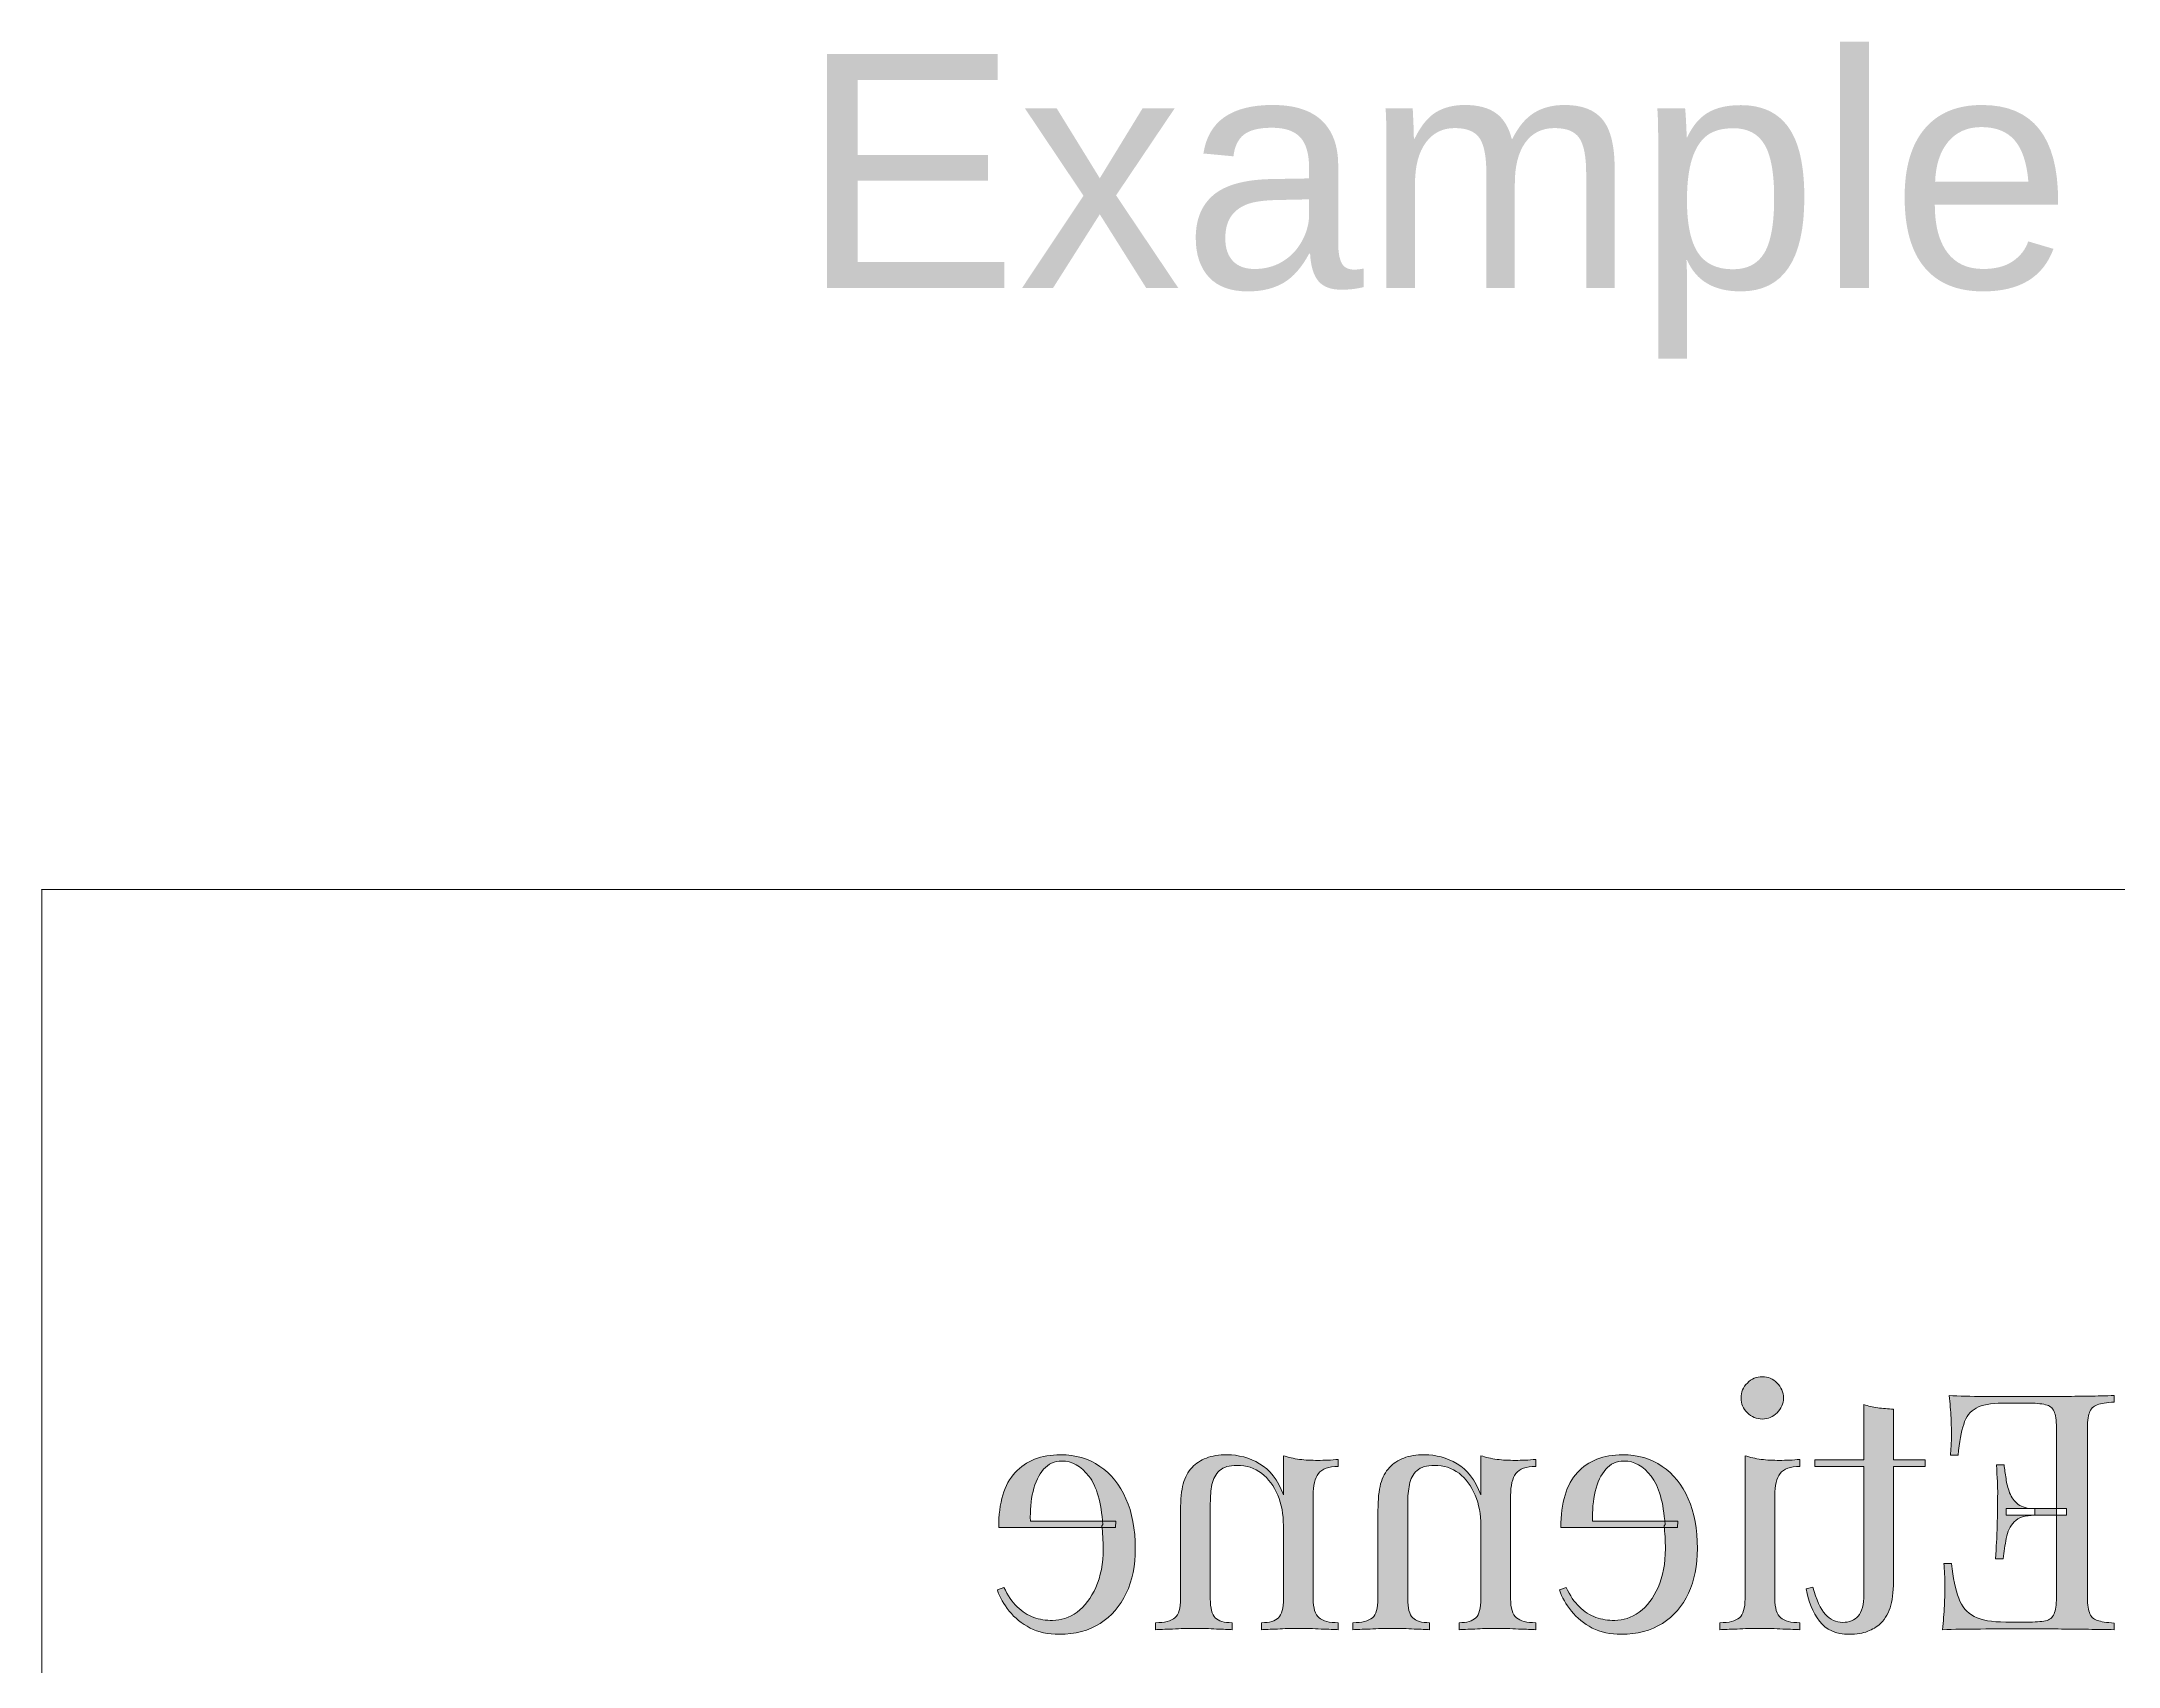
# Model space of a CAD drawing. Header units: millimetres. Extents: x 20 to 387, y 19 to 291.
# Drawn here: x 143.9 to 210.4, y 238.7 to 290.7 of the extents above; entities that cross this region are included whole.
import ezdxf

# ---------------------------------------------------------------- set-up
doc = ezdxf.new("R2010")
doc.units = ezdxf.units.MM
doc.header["$MEASUREMENT"] = 0
doc.layers.add('svg1789', color=7, linetype='Continuous', lineweight=0)

# ---------------------------------------------------------------- blocks, each defined once
blk = doc.blocks.new('Block_2')
at = {"layer": 'svg1789', "true_color": 0x000000, "transparency": 33554687}
h = blk.add_hatch(color=18, dxfattribs=at)
h.dxf.hatch_style = 2
edge = h.paths.add_edge_path()
edge.add_spline(control_points=[(198.448, 245.403), (198.448, 245.403), (198.448, 240.82), (198.448, 240.82), (198.448, 240.524), (198.388, 240.323), (198.268, 240.217), (198.141, 240.111), (197.933, 240.058), (197.644, 240.058), (197.644, 240.058), (197.644, 239.836), (197.644, 239.836), (197.764, 239.843), (197.947, 239.85), (198.194, 239.857), (198.434, 239.871), (198.678, 239.878), (198.925, 239.878), (199.164, 239.878), (199.408, 239.871), (199.655, 239.857), (199.902, 239.85), (200.085, 239.843), (200.205, 239.836), (200.205, 239.836), (200.205, 240.058), (200.205, 240.058), (199.916, 240.058), (199.711, 240.111), (199.591, 240.217), (199.464, 240.323), (199.401, 240.524), (199.401, 240.82), (199.401, 240.82), (199.401, 244.133), (199.401, 244.133), (199.401, 244.45), (199.457, 244.683), (199.57, 244.831), (199.683, 244.987), (199.895, 245.064), (200.205, 245.064), (200.205, 245.064), (200.205, 245.286), (200.205, 245.286), (199.979, 245.265), (199.761, 245.255), (199.549, 245.255), (199.344, 245.255), (199.15, 245.265), (198.967, 245.286), (198.776, 245.315), (198.604, 245.353), (198.448, 245.403), (198.448, 245.403), (198.448, 245.403), (198.448, 245.403)], knot_values=[0, 0, 0, 0, 1, 1, 1, 2, 2, 2, 3, 3, 3, 4, 4, 4, 5, 5, 5, 6, 6, 6, 7, 7, 7, 8, 8, 8, 9, 9, 9, 10, 10, 10, 11, 11, 11, 12, 12, 12, 13, 13, 13, 14, 14, 14, 15, 15, 15, 16, 16, 16, 17, 17, 17, 18, 18, 18, 19, 19, 19, 19], degree=3, periodic=0)
edge = h.paths.add_edge_path()
edge.add_spline(control_points=[(198.999, 247.932), (198.815, 247.932), (198.656, 247.865), (198.522, 247.731), (198.388, 247.597), (198.321, 247.438), (198.321, 247.255), (198.321, 247.071), (198.388, 246.913), (198.522, 246.779), (198.656, 246.645), (198.815, 246.578), (198.999, 246.578), (199.182, 246.578), (199.341, 246.645), (199.475, 246.779), (199.609, 246.913), (199.676, 247.071), (199.676, 247.255), (199.676, 247.438), (199.609, 247.597), (199.475, 247.731), (199.341, 247.865), (199.182, 247.932), (198.999, 247.932)], knot_values=[0, 0, 0, 0, 1, 1, 1, 2, 2, 2, 3, 3, 3, 4, 4, 4, 5, 5, 5, 6, 6, 6, 7, 7, 7, 8, 8, 8, 8], degree=3, periodic=0)
h = blk.add_hatch(color=18, dxfattribs=at)
h.dxf.hatch_style = 2
edge = h.paths.add_edge_path()
edge.add_spline(control_points=[(206.492, 245.107), (206.52, 244.704), (206.534, 244.397), (206.534, 244.186), (206.527, 243.974), (206.523, 243.78), (206.523, 243.604), (206.523, 243.427), (206.52, 243.233), (206.513, 243.022), (206.506, 242.81), (206.488, 242.503), (206.46, 242.101), (206.46, 242.101), (206.703, 242.101), (206.703, 242.101), (206.732, 242.327), (206.767, 242.545), (206.809, 242.757), (206.844, 242.976), (206.929, 243.152), (207.063, 243.286), (207.19, 243.427), (207.409, 243.498), (207.719, 243.498), (207.719, 243.498), (207.719, 243.71), (207.719, 243.71), (207.486, 243.71), (207.31, 243.755), (207.19, 243.847), (207.063, 243.946), (206.971, 244.069), (206.915, 244.218), (206.859, 244.366), (206.82, 244.517), (206.799, 244.673), (206.777, 244.835), (206.756, 244.98), (206.735, 245.107), (206.735, 245.107), (206.492, 245.107), (206.492, 245.107)], knot_values=[0, 0, 0, 0, 1, 1, 1, 2, 2, 2, 3, 3, 3, 4, 4, 4, 5, 5, 5, 6, 6, 6, 7, 7, 7, 8, 8, 8, 9, 9, 9, 10, 10, 10, 11, 11, 11, 12, 12, 12, 13, 13, 13, 14, 14, 14, 14], degree=3, periodic=0)
edge = h.paths.add_edge_path()
edge.add_spline(control_points=[(206.799, 243.71), (206.799, 243.71), (206.799, 243.674), (206.799, 243.604), (206.799, 243.533), (206.799, 243.498), (206.799, 243.498), (206.799, 243.498), (208.735, 243.498), (208.735, 243.498), (208.735, 243.498), (208.735, 243.533), (208.735, 243.604), (208.735, 243.674), (208.735, 243.71), (208.735, 243.71), (208.735, 243.71), (206.799, 243.71), (206.799, 243.71)], knot_values=[0, 0, 0, 0, 1, 1, 1, 2, 2, 2, 3, 3, 3, 4, 4, 4, 5, 5, 5, 6, 6, 6, 6], degree=3, periodic=0)
edge = h.paths.add_edge_path()
edge.add_spline(control_points=[(204.978, 247.329), (205.006, 247.082), (205.028, 246.842), (205.042, 246.609), (205.049, 246.377), (205.052, 246.2), (205.052, 246.08), (205.052, 245.953), (205.049, 245.83), (205.042, 245.71), (205.035, 245.597), (205.028, 245.502), (205.021, 245.424), (205.021, 245.424), (205.264, 245.424), (205.264, 245.424), (205.306, 245.84), (205.366, 246.168), (205.444, 246.408), (205.521, 246.655), (205.656, 246.828), (205.846, 246.927), (206.029, 247.033), (206.308, 247.086), (206.682, 247.086), (206.682, 247.086), (207.561, 247.086), (207.561, 247.086), (207.8, 247.086), (207.984, 247.064), (208.111, 247.022), (208.231, 246.987), (208.312, 246.906), (208.354, 246.779), (208.397, 246.659), (208.418, 246.468), (208.418, 246.207), (208.418, 246.207), (208.418, 240.958), (208.418, 240.958), (208.418, 240.704), (208.397, 240.513), (208.354, 240.386), (208.312, 240.259), (208.231, 240.175), (208.111, 240.132), (207.984, 240.097), (207.8, 240.079), (207.561, 240.079), (207.561, 240.079), (206.788, 240.079), (206.788, 240.079), (206.343, 240.079), (206.008, 240.139), (205.783, 240.259), (205.55, 240.379), (205.384, 240.573), (205.285, 240.841), (205.179, 241.117), (205.102, 241.487), (205.052, 241.953), (205.052, 241.953), (204.809, 241.953), (204.809, 241.953), (204.83, 241.762), (204.841, 241.508), (204.841, 241.191), (204.841, 241.057), (204.837, 240.863), (204.83, 240.609), (204.816, 240.362), (204.795, 240.104), (204.767, 239.836), (205.126, 239.85), (205.532, 239.857), (205.984, 239.857), (206.435, 239.864), (206.837, 239.868), (207.19, 239.868), (207.345, 239.868), (207.546, 239.868), (207.793, 239.868), (208.033, 239.868), (208.294, 239.864), (208.577, 239.857), (208.859, 239.857), (209.145, 239.854), (209.434, 239.847), (209.723, 239.847), (209.998, 239.843), (210.259, 239.836), (210.259, 239.836), (210.259, 240.048), (210.259, 240.048), (210.019, 240.062), (209.839, 240.09), (209.72, 240.132), (209.593, 240.175), (209.508, 240.259), (209.466, 240.386), (209.423, 240.513), (209.402, 240.704), (209.402, 240.958), (209.402, 240.958), (209.402, 246.207), (209.402, 246.207), (209.402, 246.468), (209.423, 246.659), (209.466, 246.779), (209.508, 246.906), (209.593, 246.99), (209.72, 247.033), (209.839, 247.082), (210.019, 247.11), (210.259, 247.117), (210.259, 247.117), (210.259, 247.329), (210.259, 247.329), (209.998, 247.322), (209.723, 247.315), (209.434, 247.308), (209.145, 247.308), (208.859, 247.304), (208.577, 247.297), (208.294, 247.297), (208.033, 247.297), (207.793, 247.297), (207.546, 247.297), (207.345, 247.297), (207.19, 247.297), (206.866, 247.297), (206.499, 247.297), (206.089, 247.297), (205.673, 247.304), (205.303, 247.315), (204.978, 247.329), (204.978, 247.329), (204.978, 247.329), (204.978, 247.329)], knot_values=[0, 0, 0, 0, 1, 1, 1, 2, 2, 2, 3, 3, 3, 4, 4, 4, 5, 5, 5, 6, 6, 6, 7, 7, 7, 8, 8, 8, 9, 9, 9, 10, 10, 10, 11, 11, 11, 12, 12, 12, 13, 13, 13, 14, 14, 14, 15, 15, 15, 16, 16, 16, 17, 17, 17, 18, 18, 18, 19, 19, 19, 20, 20, 20, 21, 21, 21, 22, 22, 22, 23, 23, 23, 24, 24, 24, 25, 25, 25, 26, 26, 26, 27, 27, 27, 28, 28, 28, 29, 29, 29, 30, 30, 30, 31, 31, 31, 32, 32, 32, 33, 33, 33, 34, 34, 34, 35, 35, 35, 36, 36, 36, 37, 37, 37, 38, 38, 38, 39, 39, 39, 40, 40, 40, 41, 41, 41, 42, 42, 42, 43, 43, 43, 44, 44, 44, 45, 45, 45, 46, 46, 46, 46], degree=3, periodic=0)
h = blk.add_hatch(color=18, dxfattribs=at)
h.dxf.hatch_style = 2
edge = h.paths.add_edge_path()
edge.add_spline(control_points=[(202.248, 247.043), (202.248, 247.043), (202.248, 245.276), (202.248, 245.276), (202.248, 245.276), (200.681, 245.276), (200.681, 245.276), (200.681, 245.276), (200.681, 245.064), (200.681, 245.064), (200.681, 245.064), (202.248, 245.064), (202.248, 245.064), (202.248, 245.064), (202.248, 240.968), (202.248, 240.968), (202.248, 240.637), (202.188, 240.404), (202.068, 240.27), (201.948, 240.136), (201.782, 240.069), (201.57, 240.069), (201.359, 240.069), (201.175, 240.154), (201.02, 240.323), (200.865, 240.499), (200.731, 240.792), (200.618, 241.201), (200.618, 241.201), (200.406, 241.148), (200.406, 241.148), (200.477, 240.739), (200.618, 240.393), (200.83, 240.111), (201.034, 239.829), (201.352, 239.688), (201.782, 239.688), (202.022, 239.688), (202.22, 239.72), (202.375, 239.783), (202.53, 239.84), (202.668, 239.924), (202.787, 240.037), (202.943, 240.199), (203.052, 240.393), (203.116, 240.619), (203.172, 240.845), (203.2, 241.145), (203.2, 241.519), (203.2, 241.519), (203.2, 245.064), (203.2, 245.064), (203.2, 245.064), (204.216, 245.064), (204.216, 245.064), (204.216, 245.064), (204.216, 245.276), (204.216, 245.276), (204.216, 245.276), (203.2, 245.276), (203.2, 245.276), (203.2, 245.276), (203.2, 246.895), (203.2, 246.895), (203.024, 246.902), (202.855, 246.916), (202.692, 246.937), (202.53, 246.959), (202.382, 246.994), (202.248, 247.043), (202.248, 247.043), (202.248, 247.043), (202.248, 247.043)], knot_values=[0, 0, 0, 0, 1, 1, 1, 2, 2, 2, 3, 3, 3, 4, 4, 4, 5, 5, 5, 6, 6, 6, 7, 7, 7, 8, 8, 8, 9, 9, 9, 10, 10, 10, 11, 11, 11, 12, 12, 12, 13, 13, 13, 14, 14, 14, 15, 15, 15, 16, 16, 16, 17, 17, 17, 18, 18, 18, 19, 19, 19, 20, 20, 20, 21, 21, 21, 22, 22, 22, 23, 23, 23, 24, 24, 24, 24], degree=3, periodic=0)
h = blk.add_hatch(color=18, dxfattribs=at)
h.dxf.hatch_style = 2
edge = h.paths.add_edge_path()
edge.add_spline(control_points=[(176.541, 245.435), (175.92, 245.435), (175.437, 245.244), (175.091, 244.863), (174.738, 244.489), (174.562, 243.904), (174.562, 243.106), (174.562, 243.106), (178.298, 243.106), (178.298, 243.106), (178.298, 243.106), (178.308, 243.307), (178.308, 243.307), (178.308, 243.307), (175.578, 243.307), (175.578, 243.307), (175.564, 243.653), (175.592, 243.971), (175.662, 244.26), (175.733, 244.556), (175.846, 244.793), (176.001, 244.969), (176.149, 245.145), (176.343, 245.234), (176.583, 245.234), (176.908, 245.234), (177.197, 245.071), (177.451, 244.747), (177.698, 244.422), (177.846, 243.907), (177.895, 243.202), (177.895, 243.202), (177.864, 243.159), (177.864, 243.159), (177.878, 243.053), (177.888, 242.937), (177.895, 242.81), (177.903, 242.683), (177.906, 242.556), (177.906, 242.429), (177.906, 241.949), (177.828, 241.536), (177.673, 241.191), (177.518, 240.845), (177.317, 240.58), (177.07, 240.397), (176.816, 240.221), (176.555, 240.132), (176.287, 240.132), (176.075, 240.132), (175.874, 240.164), (175.684, 240.228), (175.493, 240.298), (175.317, 240.411), (175.154, 240.566), (174.992, 240.721), (174.851, 240.93), (174.731, 241.191), (174.731, 241.191), (174.519, 241.106), (174.519, 241.106), (174.597, 240.873), (174.724, 240.647), (174.9, 240.429), (175.077, 240.21), (175.299, 240.03), (175.567, 239.889), (175.835, 239.755), (176.146, 239.688), (176.498, 239.688), (177.006, 239.688), (177.444, 239.804), (177.811, 240.037), (178.171, 240.27), (178.449, 240.591), (178.647, 241), (178.837, 241.416), (178.933, 241.893), (178.933, 242.429), (178.933, 243.05), (178.834, 243.583), (178.636, 244.027), (178.439, 244.479), (178.16, 244.824), (177.8, 245.064), (177.44, 245.311), (177.021, 245.435), (176.541, 245.435), (176.541, 245.435), (176.541, 245.435), (176.541, 245.435)], knot_values=[0, 0, 0, 0, 1, 1, 1, 2, 2, 2, 3, 3, 3, 4, 4, 4, 5, 5, 5, 6, 6, 6, 7, 7, 7, 8, 8, 8, 9, 9, 9, 10, 10, 10, 11, 11, 11, 12, 12, 12, 13, 13, 13, 14, 14, 14, 15, 15, 15, 16, 16, 16, 17, 17, 17, 18, 18, 18, 19, 19, 19, 20, 20, 20, 21, 21, 21, 22, 22, 22, 23, 23, 23, 24, 24, 24, 25, 25, 25, 26, 26, 26, 27, 27, 27, 28, 28, 28, 29, 29, 29, 30, 30, 30, 30], degree=3, periodic=0)
h = blk.add_hatch(color=18, dxfattribs=at)
h.dxf.hatch_style = 2
edge = h.paths.add_edge_path()
edge.add_spline(control_points=[(181.875, 245.435), (181.607, 245.435), (181.384, 245.399), (181.208, 245.329), (181.025, 245.258), (180.873, 245.159), (180.753, 245.032), (180.619, 244.891), (180.524, 244.715), (180.467, 244.503), (180.411, 244.292), (180.383, 244.006), (180.383, 243.646), (180.383, 243.646), (180.383, 240.82), (180.383, 240.82), (180.383, 240.524), (180.323, 240.323), (180.203, 240.217), (180.076, 240.111), (179.867, 240.058), (179.578, 240.058), (179.578, 240.058), (179.578, 239.836), (179.578, 239.836), (179.698, 239.843), (179.882, 239.85), (180.129, 239.857), (180.375, 239.871), (180.615, 239.878), (180.848, 239.878), (181.081, 239.878), (181.31, 239.871), (181.536, 239.857), (181.755, 239.85), (181.921, 239.843), (182.034, 239.836), (182.034, 239.836), (182.034, 240.058), (182.034, 240.058), (181.78, 240.058), (181.6, 240.111), (181.494, 240.217), (181.388, 240.323), (181.335, 240.524), (181.335, 240.82), (181.335, 240.82), (181.335, 243.879), (181.335, 243.879), (181.335, 244.098), (181.353, 244.299), (181.388, 244.482), (181.423, 244.666), (181.504, 244.814), (181.631, 244.927), (181.751, 245.04), (181.938, 245.096), (182.192, 245.096), (182.489, 245.096), (182.75, 245.011), (182.975, 244.842), (183.194, 244.673), (183.367, 244.44), (183.494, 244.143), (183.614, 243.854), (183.674, 243.53), (183.674, 243.17), (183.674, 243.17), (183.674, 240.82), (183.674, 240.82), (183.674, 240.524), (183.621, 240.323), (183.515, 240.217), (183.409, 240.111), (183.229, 240.058), (182.975, 240.058), (182.975, 240.058), (182.975, 239.836), (182.975, 239.836), (183.088, 239.843), (183.258, 239.85), (183.483, 239.857), (183.702, 239.871), (183.928, 239.878), (184.161, 239.878), (184.394, 239.878), (184.634, 239.871), (184.88, 239.857), (185.127, 239.85), (185.311, 239.843), (185.431, 239.836), (185.431, 239.836), (185.431, 240.058), (185.431, 240.058), (185.142, 240.058), (184.937, 240.111), (184.817, 240.217), (184.69, 240.323), (184.626, 240.524), (184.626, 240.82), (184.626, 240.82), (184.626, 244.133), (184.626, 244.133), (184.626, 244.45), (184.683, 244.683), (184.796, 244.831), (184.909, 244.987), (185.12, 245.064), (185.431, 245.064), (185.431, 245.064), (185.431, 245.286), (185.431, 245.286), (185.205, 245.265), (184.986, 245.255), (184.775, 245.255), (184.57, 245.255), (184.376, 245.265), (184.193, 245.286), (184.002, 245.315), (183.829, 245.353), (183.674, 245.403), (183.674, 245.403), (183.674, 244.154), (183.674, 244.154), (183.491, 244.634), (183.237, 244.965), (182.912, 245.149), (182.58, 245.339), (182.235, 245.435), (181.875, 245.435), (181.875, 245.435), (181.875, 245.435), (181.875, 245.435)], knot_values=[0, 0, 0, 0, 1, 1, 1, 2, 2, 2, 3, 3, 3, 4, 4, 4, 5, 5, 5, 6, 6, 6, 7, 7, 7, 8, 8, 8, 9, 9, 9, 10, 10, 10, 11, 11, 11, 12, 12, 12, 13, 13, 13, 14, 14, 14, 15, 15, 15, 16, 16, 16, 17, 17, 17, 18, 18, 18, 19, 19, 19, 20, 20, 20, 21, 21, 21, 22, 22, 22, 23, 23, 23, 24, 24, 24, 25, 25, 25, 26, 26, 26, 27, 27, 27, 28, 28, 28, 29, 29, 29, 30, 30, 30, 31, 31, 31, 32, 32, 32, 33, 33, 33, 34, 34, 34, 35, 35, 35, 36, 36, 36, 37, 37, 37, 38, 38, 38, 39, 39, 39, 40, 40, 40, 41, 41, 41, 42, 42, 42, 43, 43, 43, 44, 44, 44, 44], degree=3, periodic=0)
h = blk.add_hatch(color=18, dxfattribs=at)
h.dxf.hatch_style = 2
edge = h.paths.add_edge_path()
edge.add_spline(control_points=[(188.193, 245.435), (187.925, 245.435), (187.703, 245.399), (187.526, 245.329), (187.343, 245.258), (187.191, 245.159), (187.071, 245.032), (186.937, 244.891), (186.842, 244.715), (186.785, 244.503), (186.729, 244.292), (186.701, 244.006), (186.701, 243.646), (186.701, 243.646), (186.701, 240.82), (186.701, 240.82), (186.701, 240.524), (186.641, 240.323), (186.521, 240.217), (186.394, 240.111), (186.186, 240.058), (185.896, 240.058), (185.896, 240.058), (185.896, 239.836), (185.896, 239.836), (186.016, 239.843), (186.2, 239.85), (186.447, 239.857), (186.694, 239.871), (186.934, 239.878), (187.166, 239.878), (187.399, 239.878), (187.629, 239.871), (187.854, 239.857), (188.073, 239.85), (188.239, 239.843), (188.352, 239.836), (188.352, 239.836), (188.352, 240.058), (188.352, 240.058), (188.098, 240.058), (187.918, 240.111), (187.812, 240.217), (187.706, 240.323), (187.653, 240.524), (187.653, 240.82), (187.653, 240.82), (187.653, 243.879), (187.653, 243.879), (187.653, 244.098), (187.671, 244.299), (187.706, 244.482), (187.742, 244.666), (187.823, 244.814), (187.95, 244.927), (188.07, 245.04), (188.257, 245.096), (188.511, 245.096), (188.807, 245.096), (189.068, 245.011), (189.294, 244.842), (189.512, 244.673), (189.685, 244.44), (189.812, 244.143), (189.932, 243.854), (189.992, 243.53), (189.992, 243.17), (189.992, 243.17), (189.992, 240.82), (189.992, 240.82), (189.992, 240.524), (189.939, 240.323), (189.833, 240.217), (189.728, 240.111), (189.548, 240.058), (189.294, 240.058), (189.294, 240.058), (189.294, 239.836), (189.294, 239.836), (189.407, 239.843), (189.576, 239.85), (189.802, 239.857), (190.02, 239.871), (190.246, 239.878), (190.479, 239.878), (190.712, 239.878), (190.952, 239.871), (191.199, 239.857), (191.446, 239.85), (191.629, 239.843), (191.749, 239.836), (191.749, 239.836), (191.749, 240.058), (191.749, 240.058), (191.46, 240.058), (191.255, 240.111), (191.135, 240.217), (191.008, 240.323), (190.945, 240.524), (190.945, 240.82), (190.945, 240.82), (190.945, 244.133), (190.945, 244.133), (190.945, 244.45), (191.001, 244.683), (191.114, 244.831), (191.227, 244.987), (191.439, 245.064), (191.749, 245.064), (191.749, 245.064), (191.749, 245.286), (191.749, 245.286), (191.523, 245.265), (191.305, 245.255), (191.093, 245.255), (190.888, 245.255), (190.694, 245.265), (190.511, 245.286), (190.32, 245.315), (190.147, 245.353), (189.992, 245.403), (189.992, 245.403), (189.992, 244.154), (189.992, 244.154), (189.809, 244.634), (189.555, 244.965), (189.23, 245.149), (188.899, 245.339), (188.553, 245.435), (188.193, 245.435), (188.193, 245.435), (188.193, 245.435), (188.193, 245.435)], knot_values=[0, 0, 0, 0, 1, 1, 1, 2, 2, 2, 3, 3, 3, 4, 4, 4, 5, 5, 5, 6, 6, 6, 7, 7, 7, 8, 8, 8, 9, 9, 9, 10, 10, 10, 11, 11, 11, 12, 12, 12, 13, 13, 13, 14, 14, 14, 15, 15, 15, 16, 16, 16, 17, 17, 17, 18, 18, 18, 19, 19, 19, 20, 20, 20, 21, 21, 21, 22, 22, 22, 23, 23, 23, 24, 24, 24, 25, 25, 25, 26, 26, 26, 27, 27, 27, 28, 28, 28, 29, 29, 29, 30, 30, 30, 31, 31, 31, 32, 32, 32, 33, 33, 33, 34, 34, 34, 35, 35, 35, 36, 36, 36, 37, 37, 37, 38, 38, 38, 39, 39, 39, 40, 40, 40, 41, 41, 41, 42, 42, 42, 43, 43, 43, 44, 44, 44, 44], degree=3, periodic=0)
h = blk.add_hatch(color=18, dxfattribs=at)
h.dxf.hatch_style = 2
edge = h.paths.add_edge_path()
edge.add_spline(control_points=[(194.532, 245.435), (193.912, 245.435), (193.428, 245.244), (193.083, 244.863), (192.73, 244.489), (192.553, 243.904), (192.553, 243.106), (192.553, 243.106), (196.289, 243.106), (196.289, 243.106), (196.289, 243.106), (196.3, 243.307), (196.3, 243.307), (196.3, 243.307), (193.569, 243.307), (193.569, 243.307), (193.555, 243.653), (193.584, 243.971), (193.654, 244.26), (193.725, 244.556), (193.838, 244.793), (193.993, 244.969), (194.141, 245.145), (194.335, 245.234), (194.575, 245.234), (194.899, 245.234), (195.189, 245.071), (195.443, 244.747), (195.69, 244.422), (195.838, 243.907), (195.887, 243.202), (195.887, 243.202), (195.855, 243.159), (195.855, 243.159), (195.87, 243.053), (195.88, 242.937), (195.887, 242.81), (195.894, 242.683), (195.898, 242.556), (195.898, 242.429), (195.898, 241.949), (195.82, 241.536), (195.665, 241.191), (195.51, 240.845), (195.309, 240.58), (195.062, 240.397), (194.808, 240.221), (194.547, 240.132), (194.278, 240.132), (194.067, 240.132), (193.866, 240.164), (193.675, 240.228), (193.485, 240.298), (193.308, 240.411), (193.146, 240.566), (192.984, 240.721), (192.843, 240.93), (192.723, 241.191), (192.723, 241.191), (192.511, 241.106), (192.511, 241.106), (192.589, 240.873), (192.716, 240.647), (192.892, 240.429), (193.068, 240.21), (193.291, 240.03), (193.559, 239.889), (193.827, 239.755), (194.137, 239.688), (194.49, 239.688), (194.998, 239.688), (195.436, 239.804), (195.802, 240.037), (196.162, 240.27), (196.441, 240.591), (196.639, 241), (196.829, 241.416), (196.924, 241.893), (196.924, 242.429), (196.924, 243.05), (196.826, 243.583), (196.628, 244.027), (196.43, 244.479), (196.152, 244.824), (195.792, 245.064), (195.432, 245.311), (195.012, 245.435), (194.532, 245.435), (194.532, 245.435), (194.532, 245.435), (194.532, 245.435)], knot_values=[0, 0, 0, 0, 1, 1, 1, 2, 2, 2, 3, 3, 3, 4, 4, 4, 5, 5, 5, 6, 6, 6, 7, 7, 7, 8, 8, 8, 9, 9, 9, 10, 10, 10, 11, 11, 11, 12, 12, 12, 13, 13, 13, 14, 14, 14, 15, 15, 15, 16, 16, 16, 17, 17, 17, 18, 18, 18, 19, 19, 19, 20, 20, 20, 21, 21, 21, 22, 22, 22, 23, 23, 23, 24, 24, 24, 25, 25, 25, 26, 26, 26, 27, 27, 27, 28, 28, 28, 29, 29, 29, 30, 30, 30, 30], degree=3, periodic=0)
at = {"layer": 'svg1789'}
for points, knots in [([(198.999, 247.932), (198.815, 247.932), (198.656, 247.865), (198.522, 247.731), (198.388, 247.597), (198.321, 247.438), (198.321, 247.255), (198.321, 247.071), (198.388, 246.913), (198.522, 246.779), (198.656, 246.645), (198.815, 246.578), (198.999, 246.578), (199.182, 246.578), (199.341, 246.645), (199.475, 246.779), (199.609, 246.913), (199.676, 247.071), (199.676, 247.255), (199.676, 247.438), (199.609, 247.597), (199.475, 247.731), (199.341, 247.865), (199.182, 247.932), (198.999, 247.932)], [0, 0, 0, 0, 1, 1, 1, 2, 2, 2, 3, 3, 3, 4, 4, 4, 5, 5, 5, 6, 6, 6, 7, 7, 7, 8, 8, 8, 8]), ([(204.978, 247.329), (205.006, 247.082), (205.028, 246.842), (205.042, 246.609), (205.049, 246.377), (205.052, 246.2), (205.052, 246.08), (205.052, 245.953), (205.049, 245.83), (205.042, 245.71), (205.035, 245.597), (205.028, 245.502), (205.021, 245.424), (205.021, 245.424), (205.264, 245.424), (205.264, 245.424), (205.306, 245.84), (205.366, 246.168), (205.444, 246.408), (205.521, 246.655), (205.656, 246.828), (205.846, 246.927), (206.029, 247.033), (206.308, 247.086), (206.682, 247.086), (206.682, 247.086), (207.561, 247.086), (207.561, 247.086), (207.8, 247.086), (207.984, 247.064), (208.111, 247.022), (208.231, 246.987), (208.312, 246.906), (208.354, 246.779), (208.397, 246.659), (208.418, 246.468), (208.418, 246.207), (208.418, 246.207), (208.418, 240.958), (208.418, 240.958), (208.418, 240.704), (208.397, 240.513), (208.354, 240.386), (208.312, 240.259), (208.231, 240.175), (208.111, 240.132), (207.984, 240.097), (207.8, 240.079), (207.561, 240.079), (207.561, 240.079), (206.788, 240.079), (206.788, 240.079), (206.343, 240.079), (206.008, 240.139), (205.783, 240.259), (205.55, 240.379), (205.384, 240.573), (205.285, 240.841), (205.179, 241.117), (205.102, 241.487), (205.052, 241.953), (205.052, 241.953), (204.809, 241.953), (204.809, 241.953), (204.83, 241.762), (204.841, 241.508), (204.841, 241.191), (204.841, 241.057), (204.837, 240.863), (204.83, 240.609), (204.816, 240.362), (204.795, 240.104), (204.767, 239.836), (205.126, 239.85), (205.532, 239.857), (205.984, 239.857), (206.435, 239.864), (206.837, 239.868), (207.19, 239.868), (207.345, 239.868), (207.546, 239.868), (207.793, 239.868), (208.033, 239.868), (208.294, 239.864), (208.577, 239.857), (208.859, 239.857), (209.145, 239.854), (209.434, 239.847), (209.723, 239.847), (209.998, 239.843), (210.259, 239.836), (210.259, 239.836), (210.259, 240.048), (210.259, 240.048), (210.019, 240.062), (209.839, 240.09), (209.72, 240.132), (209.593, 240.175), (209.508, 240.259), (209.466, 240.386), (209.423, 240.513), (209.402, 240.704), (209.402, 240.958), (209.402, 240.958), (209.402, 246.207), (209.402, 246.207), (209.402, 246.468), (209.423, 246.659), (209.466, 246.779), (209.508, 246.906), (209.593, 246.99), (209.72, 247.033), (209.839, 247.082), (210.019, 247.11), (210.259, 247.117), (210.259, 247.117), (210.259, 247.329), (210.259, 247.329), (209.998, 247.322), (209.723, 247.315), (209.434, 247.308), (209.145, 247.308), (208.859, 247.304), (208.577, 247.297), (208.294, 247.297), (208.033, 247.297), (207.793, 247.297), (207.546, 247.297), (207.345, 247.297), (207.19, 247.297), (206.866, 247.297), (206.499, 247.297), (206.089, 247.297), (205.673, 247.304), (205.303, 247.315), (204.978, 247.329), (204.978, 247.329), (204.978, 247.329), (204.978, 247.329)], [0, 0, 0, 0, 1, 1, 1, 2, 2, 2, 3, 3, 3, 4, 4, 4, 5, 5, 5, 6, 6, 6, 7, 7, 7, 8, 8, 8, 9, 9, 9, 10, 10, 10, 11, 11, 11, 12, 12, 12, 13, 13, 13, 14, 14, 14, 15, 15, 15, 16, 16, 16, 17, 17, 17, 18, 18, 18, 19, 19, 19, 20, 20, 20, 21, 21, 21, 22, 22, 22, 23, 23, 23, 24, 24, 24, 25, 25, 25, 26, 26, 26, 27, 27, 27, 28, 28, 28, 29, 29, 29, 30, 30, 30, 31, 31, 31, 32, 32, 32, 33, 33, 33, 34, 34, 34, 35, 35, 35, 36, 36, 36, 37, 37, 37, 38, 38, 38, 39, 39, 39, 40, 40, 40, 41, 41, 41, 42, 42, 42, 43, 43, 43, 44, 44, 44, 45, 45, 45, 46, 46, 46, 46]), ([(202.248, 247.043), (202.248, 247.043), (202.248, 245.276), (202.248, 245.276), (202.248, 245.276), (200.681, 245.276), (200.681, 245.276), (200.681, 245.276), (200.681, 245.064), (200.681, 245.064), (200.681, 245.064), (202.248, 245.064), (202.248, 245.064), (202.248, 245.064), (202.248, 240.968), (202.248, 240.968), (202.248, 240.637), (202.188, 240.404), (202.068, 240.27), (201.948, 240.136), (201.782, 240.069), (201.57, 240.069), (201.359, 240.069), (201.175, 240.154), (201.02, 240.323), (200.865, 240.499), (200.731, 240.792), (200.618, 241.201), (200.618, 241.201), (200.406, 241.148), (200.406, 241.148), (200.477, 240.739), (200.618, 240.393), (200.83, 240.111), (201.034, 239.829), (201.352, 239.688), (201.782, 239.688), (202.022, 239.688), (202.22, 239.72), (202.375, 239.783), (202.53, 239.84), (202.668, 239.924), (202.787, 240.037), (202.943, 240.199), (203.052, 240.393), (203.116, 240.619), (203.172, 240.845), (203.2, 241.145), (203.2, 241.519), (203.2, 241.519), (203.2, 245.064), (203.2, 245.064), (203.2, 245.064), (204.216, 245.064), (204.216, 245.064), (204.216, 245.064), (204.216, 245.276), (204.216, 245.276), (204.216, 245.276), (203.2, 245.276), (203.2, 245.276), (203.2, 245.276), (203.2, 246.895), (203.2, 246.895), (203.024, 246.902), (202.855, 246.916), (202.692, 246.937), (202.53, 246.959), (202.382, 246.994), (202.248, 247.043), (202.248, 247.043), (202.248, 247.043), (202.248, 247.043)], [0, 0, 0, 0, 1, 1, 1, 2, 2, 2, 3, 3, 3, 4, 4, 4, 5, 5, 5, 6, 6, 6, 7, 7, 7, 8, 8, 8, 9, 9, 9, 10, 10, 10, 11, 11, 11, 12, 12, 12, 13, 13, 13, 14, 14, 14, 15, 15, 15, 16, 16, 16, 17, 17, 17, 18, 18, 18, 19, 19, 19, 20, 20, 20, 21, 21, 21, 22, 22, 22, 23, 23, 23, 24, 24, 24, 24]), ([(176.541, 245.435), (175.92, 245.435), (175.437, 245.244), (175.091, 244.863), (174.738, 244.489), (174.562, 243.904), (174.562, 243.106), (174.562, 243.106), (178.298, 243.106), (178.298, 243.106), (178.298, 243.106), (178.308, 243.307), (178.308, 243.307), (178.308, 243.307), (175.578, 243.307), (175.578, 243.307), (175.564, 243.653), (175.592, 243.971), (175.662, 244.26), (175.733, 244.556), (175.846, 244.793), (176.001, 244.969), (176.149, 245.145), (176.343, 245.234), (176.583, 245.234), (176.908, 245.234), (177.197, 245.071), (177.451, 244.747), (177.698, 244.422), (177.846, 243.907), (177.895, 243.202), (177.895, 243.202), (177.864, 243.159), (177.864, 243.159), (177.878, 243.053), (177.888, 242.937), (177.895, 242.81), (177.903, 242.683), (177.906, 242.556), (177.906, 242.429), (177.906, 241.949), (177.828, 241.536), (177.673, 241.191), (177.518, 240.845), (177.317, 240.58), (177.07, 240.397), (176.816, 240.221), (176.555, 240.132), (176.287, 240.132), (176.075, 240.132), (175.874, 240.164), (175.684, 240.228), (175.493, 240.298), (175.317, 240.411), (175.154, 240.566), (174.992, 240.721), (174.851, 240.93), (174.731, 241.191), (174.731, 241.191), (174.519, 241.106), (174.519, 241.106), (174.597, 240.873), (174.724, 240.647), (174.9, 240.429), (175.077, 240.21), (175.299, 240.03), (175.567, 239.889), (175.835, 239.755), (176.146, 239.688), (176.498, 239.688), (177.006, 239.688), (177.444, 239.804), (177.811, 240.037), (178.171, 240.27), (178.449, 240.591), (178.647, 241), (178.837, 241.416), (178.933, 241.893), (178.933, 242.429), (178.933, 243.05), (178.834, 243.583), (178.636, 244.027), (178.439, 244.479), (178.16, 244.824), (177.8, 245.064), (177.44, 245.311), (177.021, 245.435), (176.541, 245.435), (176.541, 245.435), (176.541, 245.435), (176.541, 245.435)], [0, 0, 0, 0, 1, 1, 1, 2, 2, 2, 3, 3, 3, 4, 4, 4, 5, 5, 5, 6, 6, 6, 7, 7, 7, 8, 8, 8, 9, 9, 9, 10, 10, 10, 11, 11, 11, 12, 12, 12, 13, 13, 13, 14, 14, 14, 15, 15, 15, 16, 16, 16, 17, 17, 17, 18, 18, 18, 19, 19, 19, 20, 20, 20, 21, 21, 21, 22, 22, 22, 23, 23, 23, 24, 24, 24, 25, 25, 25, 26, 26, 26, 27, 27, 27, 28, 28, 28, 29, 29, 29, 30, 30, 30, 30]), ([(181.875, 245.435), (181.607, 245.435), (181.384, 245.399), (181.208, 245.329), (181.025, 245.258), (180.873, 245.159), (180.753, 245.032), (180.619, 244.891), (180.524, 244.715), (180.467, 244.503), (180.411, 244.292), (180.383, 244.006), (180.383, 243.646), (180.383, 243.646), (180.383, 240.82), (180.383, 240.82), (180.383, 240.524), (180.323, 240.323), (180.203, 240.217), (180.076, 240.111), (179.867, 240.058), (179.578, 240.058), (179.578, 240.058), (179.578, 239.836), (179.578, 239.836), (179.698, 239.843), (179.882, 239.85), (180.129, 239.857), (180.375, 239.871), (180.615, 239.878), (180.848, 239.878), (181.081, 239.878), (181.31, 239.871), (181.536, 239.857), (181.755, 239.85), (181.921, 239.843), (182.034, 239.836), (182.034, 239.836), (182.034, 240.058), (182.034, 240.058), (181.78, 240.058), (181.6, 240.111), (181.494, 240.217), (181.388, 240.323), (181.335, 240.524), (181.335, 240.82), (181.335, 240.82), (181.335, 243.879), (181.335, 243.879), (181.335, 244.098), (181.353, 244.299), (181.388, 244.482), (181.423, 244.666), (181.504, 244.814), (181.631, 244.927), (181.751, 245.04), (181.938, 245.096), (182.192, 245.096), (182.489, 245.096), (182.75, 245.011), (182.975, 244.842), (183.194, 244.673), (183.367, 244.44), (183.494, 244.143), (183.614, 243.854), (183.674, 243.53), (183.674, 243.17), (183.674, 243.17), (183.674, 240.82), (183.674, 240.82), (183.674, 240.524), (183.621, 240.323), (183.515, 240.217), (183.409, 240.111), (183.229, 240.058), (182.975, 240.058), (182.975, 240.058), (182.975, 239.836), (182.975, 239.836), (183.088, 239.843), (183.258, 239.85), (183.483, 239.857), (183.702, 239.871), (183.928, 239.878), (184.161, 239.878), (184.394, 239.878), (184.634, 239.871), (184.88, 239.857), (185.127, 239.85), (185.311, 239.843), (185.431, 239.836), (185.431, 239.836), (185.431, 240.058), (185.431, 240.058), (185.142, 240.058), (184.937, 240.111), (184.817, 240.217), (184.69, 240.323), (184.626, 240.524), (184.626, 240.82), (184.626, 240.82), (184.626, 244.133), (184.626, 244.133), (184.626, 244.45), (184.683, 244.683), (184.796, 244.831), (184.909, 244.987), (185.12, 245.064), (185.431, 245.064), (185.431, 245.064), (185.431, 245.286), (185.431, 245.286), (185.205, 245.265), (184.986, 245.255), (184.775, 245.255), (184.57, 245.255), (184.376, 245.265), (184.193, 245.286), (184.002, 245.315), (183.829, 245.353), (183.674, 245.403), (183.674, 245.403), (183.674, 244.154), (183.674, 244.154), (183.491, 244.634), (183.237, 244.965), (182.912, 245.149), (182.58, 245.339), (182.235, 245.435), (181.875, 245.435), (181.875, 245.435), (181.875, 245.435), (181.875, 245.435)], [0, 0, 0, 0, 1, 1, 1, 2, 2, 2, 3, 3, 3, 4, 4, 4, 5, 5, 5, 6, 6, 6, 7, 7, 7, 8, 8, 8, 9, 9, 9, 10, 10, 10, 11, 11, 11, 12, 12, 12, 13, 13, 13, 14, 14, 14, 15, 15, 15, 16, 16, 16, 17, 17, 17, 18, 18, 18, 19, 19, 19, 20, 20, 20, 21, 21, 21, 22, 22, 22, 23, 23, 23, 24, 24, 24, 25, 25, 25, 26, 26, 26, 27, 27, 27, 28, 28, 28, 29, 29, 29, 30, 30, 30, 31, 31, 31, 32, 32, 32, 33, 33, 33, 34, 34, 34, 35, 35, 35, 36, 36, 36, 37, 37, 37, 38, 38, 38, 39, 39, 39, 40, 40, 40, 41, 41, 41, 42, 42, 42, 43, 43, 43, 44, 44, 44, 44]), ([(188.193, 245.435), (187.925, 245.435), (187.703, 245.399), (187.526, 245.329), (187.343, 245.258), (187.191, 245.159), (187.071, 245.032), (186.937, 244.891), (186.842, 244.715), (186.785, 244.503), (186.729, 244.292), (186.701, 244.006), (186.701, 243.646), (186.701, 243.646), (186.701, 240.82), (186.701, 240.82), (186.701, 240.524), (186.641, 240.323), (186.521, 240.217), (186.394, 240.111), (186.186, 240.058), (185.896, 240.058), (185.896, 240.058), (185.896, 239.836), (185.896, 239.836), (186.016, 239.843), (186.2, 239.85), (186.447, 239.857), (186.694, 239.871), (186.934, 239.878), (187.166, 239.878), (187.399, 239.878), (187.629, 239.871), (187.854, 239.857), (188.073, 239.85), (188.239, 239.843), (188.352, 239.836), (188.352, 239.836), (188.352, 240.058), (188.352, 240.058), (188.098, 240.058), (187.918, 240.111), (187.812, 240.217), (187.706, 240.323), (187.653, 240.524), (187.653, 240.82), (187.653, 240.82), (187.653, 243.879), (187.653, 243.879), (187.653, 244.098), (187.671, 244.299), (187.706, 244.482), (187.742, 244.666), (187.823, 244.814), (187.95, 244.927), (188.07, 245.04), (188.257, 245.096), (188.511, 245.096), (188.807, 245.096), (189.068, 245.011), (189.294, 244.842), (189.512, 244.673), (189.685, 244.44), (189.812, 244.143), (189.932, 243.854), (189.992, 243.53), (189.992, 243.17), (189.992, 243.17), (189.992, 240.82), (189.992, 240.82), (189.992, 240.524), (189.939, 240.323), (189.833, 240.217), (189.728, 240.111), (189.548, 240.058), (189.294, 240.058), (189.294, 240.058), (189.294, 239.836), (189.294, 239.836), (189.407, 239.843), (189.576, 239.85), (189.802, 239.857), (190.02, 239.871), (190.246, 239.878), (190.479, 239.878), (190.712, 239.878), (190.952, 239.871), (191.199, 239.857), (191.446, 239.85), (191.629, 239.843), (191.749, 239.836), (191.749, 239.836), (191.749, 240.058), (191.749, 240.058), (191.46, 240.058), (191.255, 240.111), (191.135, 240.217), (191.008, 240.323), (190.945, 240.524), (190.945, 240.82), (190.945, 240.82), (190.945, 244.133), (190.945, 244.133), (190.945, 244.45), (191.001, 244.683), (191.114, 244.831), (191.227, 244.987), (191.439, 245.064), (191.749, 245.064), (191.749, 245.064), (191.749, 245.286), (191.749, 245.286), (191.523, 245.265), (191.305, 245.255), (191.093, 245.255), (190.888, 245.255), (190.694, 245.265), (190.511, 245.286), (190.32, 245.315), (190.147, 245.353), (189.992, 245.403), (189.992, 245.403), (189.992, 244.154), (189.992, 244.154), (189.809, 244.634), (189.555, 244.965), (189.23, 245.149), (188.899, 245.339), (188.553, 245.435), (188.193, 245.435), (188.193, 245.435), (188.193, 245.435), (188.193, 245.435)], [0, 0, 0, 0, 1, 1, 1, 2, 2, 2, 3, 3, 3, 4, 4, 4, 5, 5, 5, 6, 6, 6, 7, 7, 7, 8, 8, 8, 9, 9, 9, 10, 10, 10, 11, 11, 11, 12, 12, 12, 13, 13, 13, 14, 14, 14, 15, 15, 15, 16, 16, 16, 17, 17, 17, 18, 18, 18, 19, 19, 19, 20, 20, 20, 21, 21, 21, 22, 22, 22, 23, 23, 23, 24, 24, 24, 25, 25, 25, 26, 26, 26, 27, 27, 27, 28, 28, 28, 29, 29, 29, 30, 30, 30, 31, 31, 31, 32, 32, 32, 33, 33, 33, 34, 34, 34, 35, 35, 35, 36, 36, 36, 37, 37, 37, 38, 38, 38, 39, 39, 39, 40, 40, 40, 41, 41, 41, 42, 42, 42, 43, 43, 43, 44, 44, 44, 44]), ([(194.532, 245.435), (193.912, 245.435), (193.428, 245.244), (193.083, 244.863), (192.73, 244.489), (192.553, 243.904), (192.553, 243.106), (192.553, 243.106), (196.289, 243.106), (196.289, 243.106), (196.289, 243.106), (196.3, 243.307), (196.3, 243.307), (196.3, 243.307), (193.569, 243.307), (193.569, 243.307), (193.555, 243.653), (193.584, 243.971), (193.654, 244.26), (193.725, 244.556), (193.838, 244.793), (193.993, 244.969), (194.141, 245.145), (194.335, 245.234), (194.575, 245.234), (194.899, 245.234), (195.189, 245.071), (195.443, 244.747), (195.69, 244.422), (195.838, 243.907), (195.887, 243.202), (195.887, 243.202), (195.855, 243.159), (195.855, 243.159), (195.87, 243.053), (195.88, 242.937), (195.887, 242.81), (195.894, 242.683), (195.898, 242.556), (195.898, 242.429), (195.898, 241.949), (195.82, 241.536), (195.665, 241.191), (195.51, 240.845), (195.309, 240.58), (195.062, 240.397), (194.808, 240.221), (194.547, 240.132), (194.278, 240.132), (194.067, 240.132), (193.866, 240.164), (193.675, 240.228), (193.485, 240.298), (193.308, 240.411), (193.146, 240.566), (192.984, 240.721), (192.843, 240.93), (192.723, 241.191), (192.723, 241.191), (192.511, 241.106), (192.511, 241.106), (192.589, 240.873), (192.716, 240.647), (192.892, 240.429), (193.068, 240.21), (193.291, 240.03), (193.559, 239.889), (193.827, 239.755), (194.137, 239.688), (194.49, 239.688), (194.998, 239.688), (195.436, 239.804), (195.802, 240.037), (196.162, 240.27), (196.441, 240.591), (196.639, 241), (196.829, 241.416), (196.924, 241.893), (196.924, 242.429), (196.924, 243.05), (196.826, 243.583), (196.628, 244.027), (196.43, 244.479), (196.152, 244.824), (195.792, 245.064), (195.432, 245.311), (195.012, 245.435), (194.532, 245.435), (194.532, 245.435), (194.532, 245.435), (194.532, 245.435)], [0, 0, 0, 0, 1, 1, 1, 2, 2, 2, 3, 3, 3, 4, 4, 4, 5, 5, 5, 6, 6, 6, 7, 7, 7, 8, 8, 8, 9, 9, 9, 10, 10, 10, 11, 11, 11, 12, 12, 12, 13, 13, 13, 14, 14, 14, 15, 15, 15, 16, 16, 16, 17, 17, 17, 18, 18, 18, 19, 19, 19, 20, 20, 20, 21, 21, 21, 22, 22, 22, 23, 23, 23, 24, 24, 24, 25, 25, 25, 26, 26, 26, 27, 27, 27, 28, 28, 28, 29, 29, 29, 30, 30, 30, 30]), ([(198.448, 245.403), (198.448, 245.403), (198.448, 240.82), (198.448, 240.82), (198.448, 240.524), (198.388, 240.323), (198.268, 240.217), (198.141, 240.111), (197.933, 240.058), (197.644, 240.058), (197.644, 240.058), (197.644, 239.836), (197.644, 239.836), (197.764, 239.843), (197.947, 239.85), (198.194, 239.857), (198.434, 239.871), (198.678, 239.878), (198.925, 239.878), (199.164, 239.878), (199.408, 239.871), (199.655, 239.857), (199.902, 239.85), (200.085, 239.843), (200.205, 239.836), (200.205, 239.836), (200.205, 240.058), (200.205, 240.058), (199.916, 240.058), (199.711, 240.111), (199.591, 240.217), (199.464, 240.323), (199.401, 240.524), (199.401, 240.82), (199.401, 240.82), (199.401, 244.133), (199.401, 244.133), (199.401, 244.45), (199.457, 244.683), (199.57, 244.831), (199.683, 244.987), (199.895, 245.064), (200.205, 245.064), (200.205, 245.064), (200.205, 245.286), (200.205, 245.286), (199.979, 245.265), (199.761, 245.255), (199.549, 245.255), (199.344, 245.255), (199.15, 245.265), (198.967, 245.286), (198.776, 245.315), (198.604, 245.353), (198.448, 245.403), (198.448, 245.403), (198.448, 245.403), (198.448, 245.403)], [0, 0, 0, 0, 1, 1, 1, 2, 2, 2, 3, 3, 3, 4, 4, 4, 5, 5, 5, 6, 6, 6, 7, 7, 7, 8, 8, 8, 9, 9, 9, 10, 10, 10, 11, 11, 11, 12, 12, 12, 13, 13, 13, 14, 14, 14, 15, 15, 15, 16, 16, 16, 17, 17, 17, 18, 18, 18, 19, 19, 19, 19]), ([(206.492, 245.107), (206.52, 244.704), (206.534, 244.397), (206.534, 244.186), (206.527, 243.974), (206.523, 243.78), (206.523, 243.604), (206.523, 243.427), (206.52, 243.233), (206.513, 243.022), (206.506, 242.81), (206.488, 242.503), (206.46, 242.101), (206.46, 242.101), (206.703, 242.101), (206.703, 242.101), (206.732, 242.327), (206.767, 242.545), (206.809, 242.757), (206.844, 242.976), (206.929, 243.152), (207.063, 243.286), (207.19, 243.427), (207.409, 243.498), (207.719, 243.498), (207.719, 243.498), (207.719, 243.71), (207.719, 243.71), (207.486, 243.71), (207.31, 243.755), (207.19, 243.847), (207.063, 243.946), (206.971, 244.069), (206.915, 244.218), (206.859, 244.366), (206.82, 244.517), (206.799, 244.673), (206.777, 244.835), (206.756, 244.98), (206.735, 245.107), (206.735, 245.107), (206.492, 245.107), (206.492, 245.107)], [0, 0, 0, 0, 1, 1, 1, 2, 2, 2, 3, 3, 3, 4, 4, 4, 5, 5, 5, 6, 6, 6, 7, 7, 7, 8, 8, 8, 9, 9, 9, 10, 10, 10, 11, 11, 11, 12, 12, 12, 13, 13, 13, 14, 14, 14, 14]), ([(206.799, 243.71), (206.799, 243.71), (206.799, 243.674), (206.799, 243.604), (206.799, 243.533), (206.799, 243.498), (206.799, 243.498), (206.799, 243.498), (208.735, 243.498), (208.735, 243.498), (208.735, 243.498), (208.735, 243.533), (208.735, 243.604), (208.735, 243.674), (208.735, 243.71), (208.735, 243.71), (208.735, 243.71), (206.799, 243.71), (206.799, 243.71)], [0, 0, 0, 0, 1, 1, 1, 2, 2, 2, 3, 3, 3, 4, 4, 4, 5, 5, 5, 6, 6, 6, 6])]:
    blk.add_open_spline(points, degree=3, knots=knots, dxfattribs=at)

msp = doc.modelspace()

# ---------------------------------------------------------------- linework, layer by layer
at = {"layer": 'svg1789', "color": 1, "lineweight": 20, "true_color": 0xff0000}
msp.add_line((143.931, 263.532), (243.831, 263.532), dxfattribs=at)
msp.add_open_spline([(143.931, 263.532), (143.931, 263.532), (143.939, 263.521), (143.939, 263.521), (143.939, 263.521), (143.939, 187.714), (143.939, 187.714), (143.939, 187.714), (243.839, 187.714), (243.839, 187.714), (243.839, 187.714), (243.839, 263.532), (243.839, 263.532), (243.839, 263.532), (243.831, 263.532), (243.831, 263.532)], degree=3, knots=[0, 0, 0, 0, 1, 1, 1, 2, 2, 2, 3, 3, 3, 4, 4, 4, 5, 5, 5, 5], dxfattribs=at)

# ---------------------------------------------------------------- block references
at = {"layer": 'svg1789'}
msp.add_blockref('Block_2', (0, 0), dxfattribs=at)

# ---------------------------------------------------------------- texts
at = {"layer": 'svg1789', "insert": (168.21, 280.518), "char_height": 0.2, "attachment_point": 7}
msp.add_mtext('\\C216;\\c8388736;\\FArial|b0|i0|c1;\\H7.492976;\\W1.000000;Example', dxfattribs=at)

doc.saveas('drawing.dxf')
